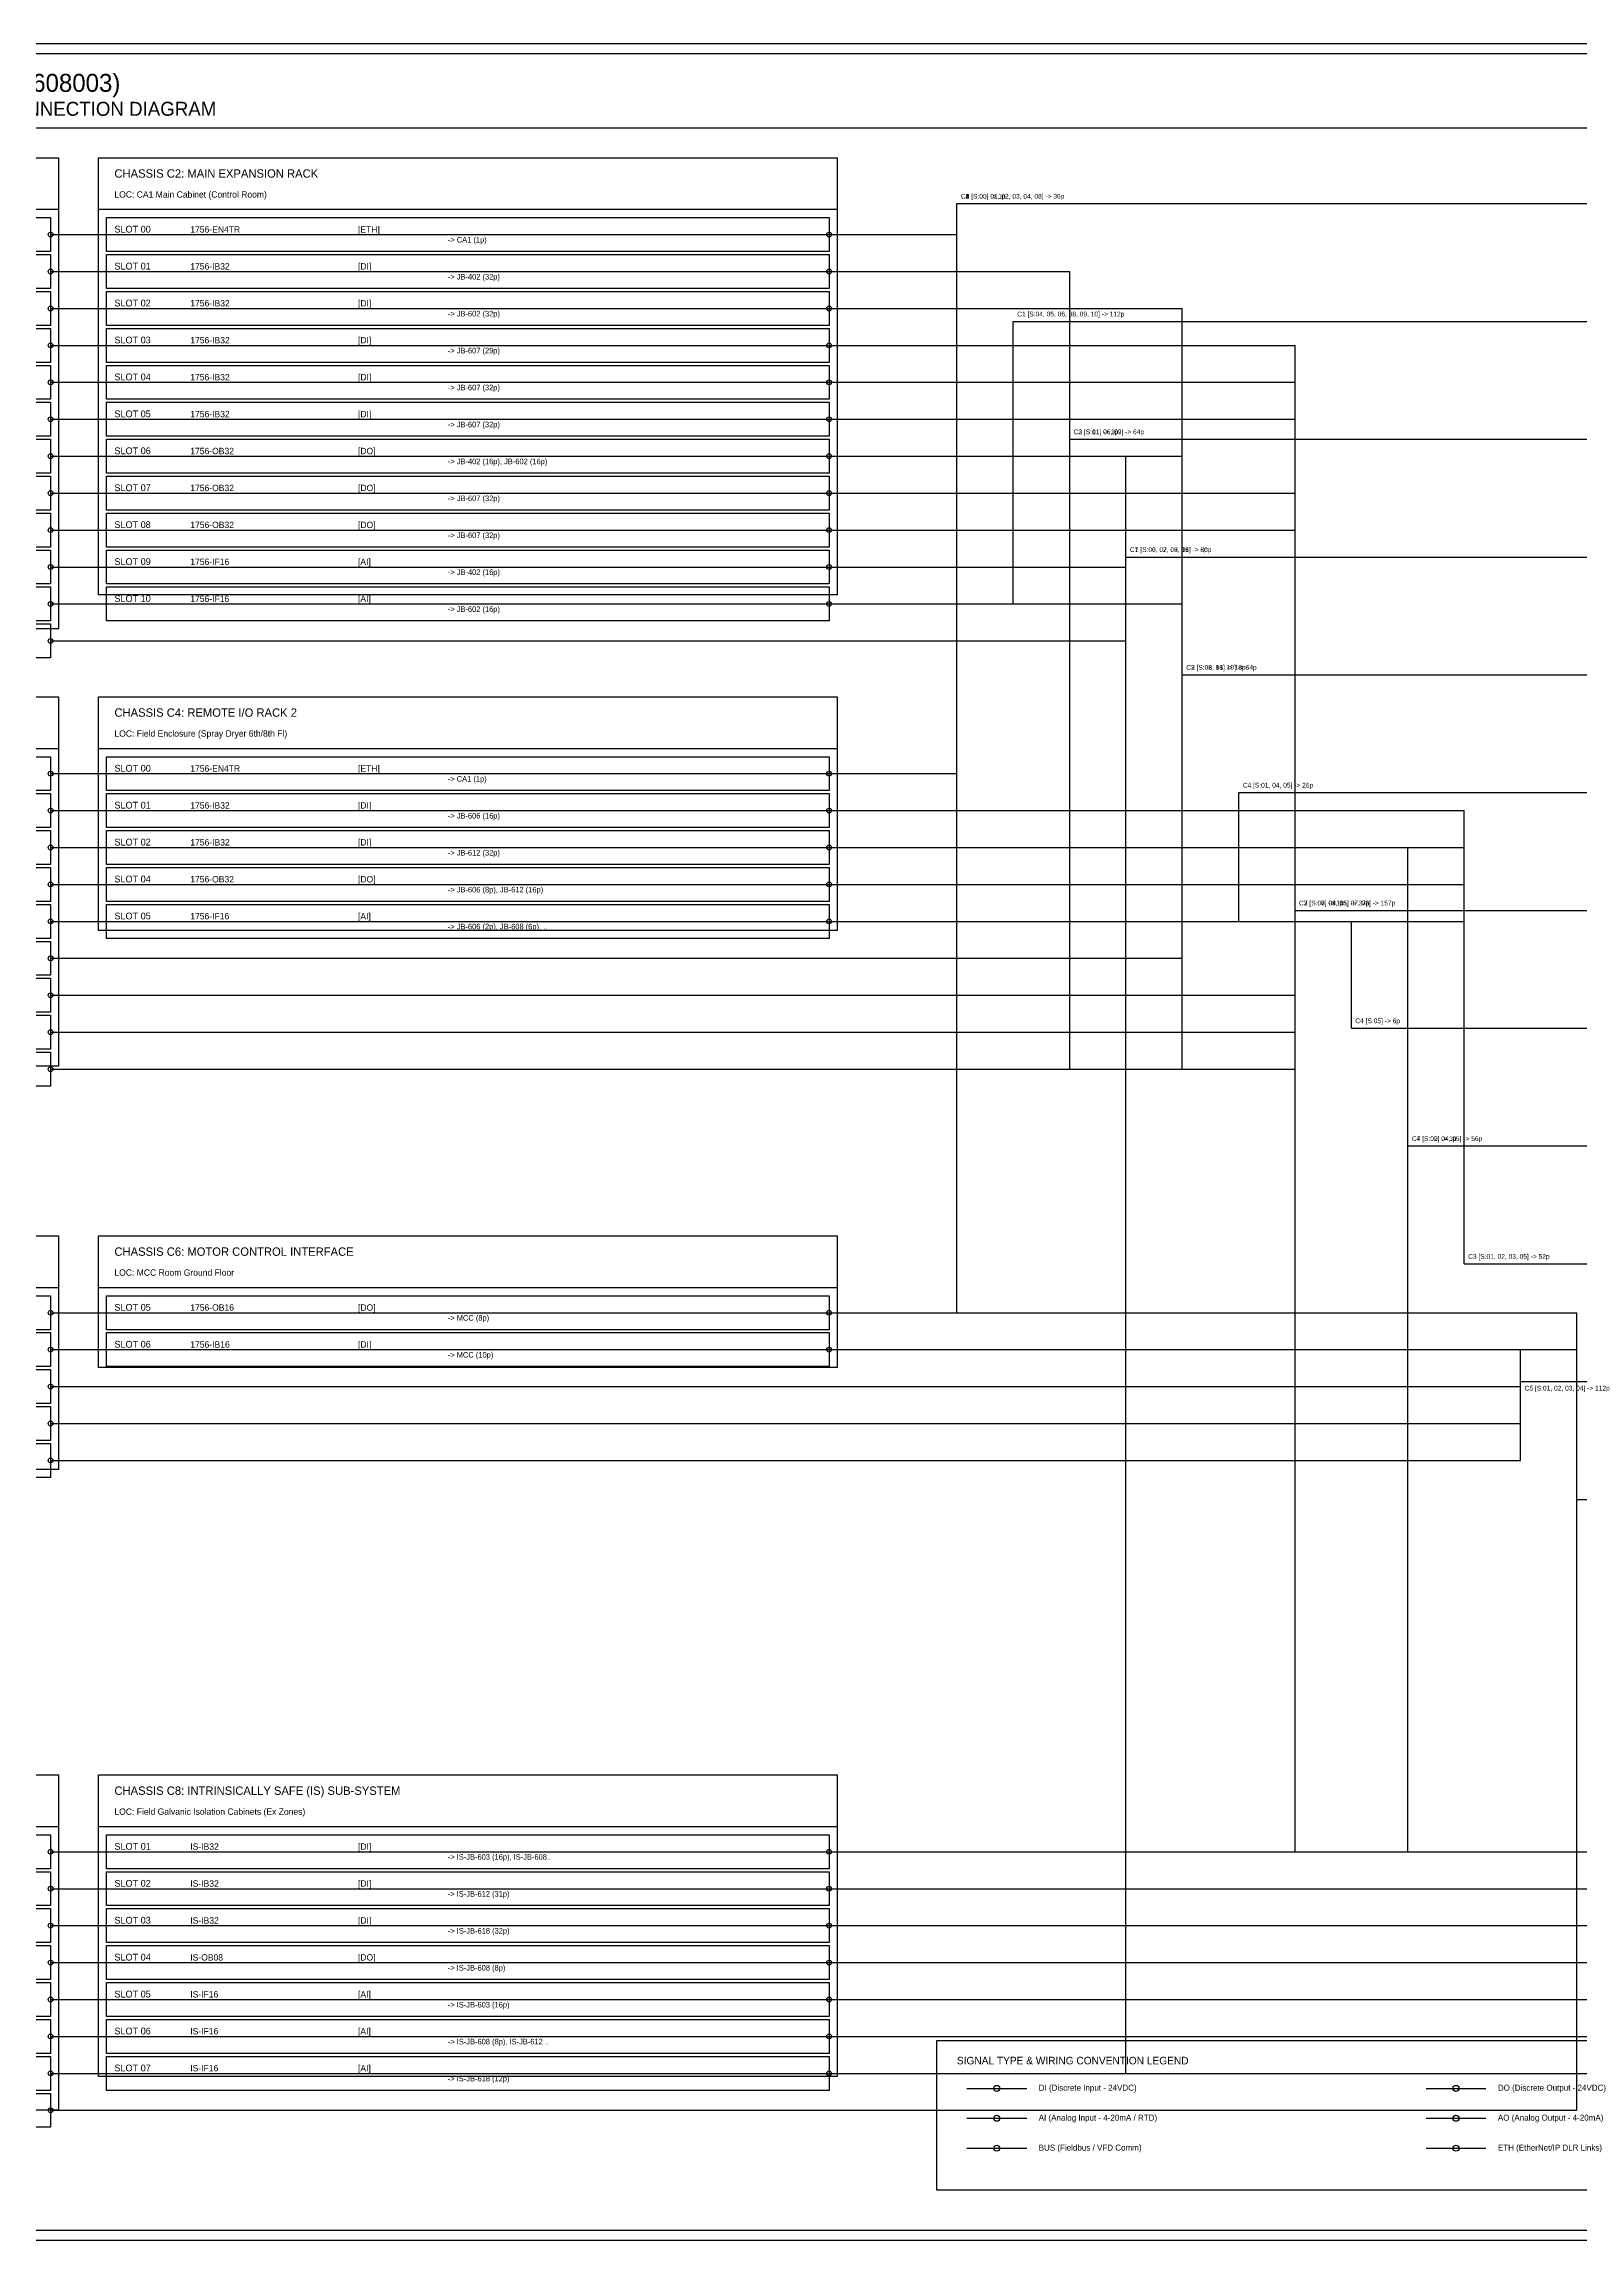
# Model space of a CAD drawing. Header units: millimetres. Extents: x 25 to 1775, y 25 to 1125.
# Drawn here: x 413 to 1182, y 25 to 1125 of the extents above; entities that cross this region are included whole.
import ezdxf

# ---------------------------------------------------------------- set-up
doc = ezdxf.new("R2010")
doc.units = ezdxf.units.MM
for name, color, linetype in [('0_BORDER', 7, 'Continuous'), ('0_TITLE_BLOCK', 4, 'Continuous'), ('CHASSIS_FRAME', 7, 'Continuous'), ('ROUTING_AI', 1, 'Continuous'), ('ROUTING_AO', 6, 'Continuous'), ('ROUTING_BUS', 5, 'Continuous'), ('ROUTING_DI', 4, 'Continuous'), ('ROUTING_DO', 2, 'Continuous'), ('ROUTING_ETH', 8, 'Continuous'), ('SLOT_BOX', 8, 'Continuous'), ('TEXT_ANNOT', 8, 'Continuous'), ('TEXT_MAIN', 7, 'Continuous'), ('TEXT_SUB', 4, 'Continuous'), ('TITLE_TEXT', 2, 'Continuous')]:
    doc.layers.add(name, color=color, linetype=linetype)

msp = doc.modelspace()

# ---------------------------------------------------------------- linework, layer by layer
at = {"layer": '0_BORDER'}
msp.add_line((35, 1083), (1765, 1083), dxfattribs=at)
for points in [[(25, 25), (1775, 25), (1775, 1125), (25, 1125)], [(30, 30), (1770, 30), (1770, 1120), (30, 1120)], [(860, 125), (1340, 125), (1340, 50), (860, 50)]]:
    msp.add_lwpolyline(points, close=True, dxfattribs=at)
at = {"layer": '0_TITLE_BLOCK'}
for points in [[(50, 1068), (420, 1068), (420, 1042), (50, 1042)], [(440, 1068), (810, 1068), (810, 1042), (440, 1042)], [(50, 798), (420, 798), (420, 772), (50, 772)], [(440, 798), (810, 798), (810, 772), (440, 772)], [(50, 528), (420, 528), (420, 502), (50, 502)], [(440, 528), (810, 528), (810, 502), (440, 502)], [(50, 258), (420, 258), (420, 232), (50, 232)], [(440, 258), (810, 258), (810, 232), (440, 232)]]:
    msp.add_lwpolyline(points, close=True, dxfattribs=at)
at = {"layer": 'CHASSIS_FRAME'}
for points in [[(50, 1068), (420, 1068), (420, 832), (50, 832)], [(440, 1068), (810, 1068), (810, 849), (440, 849)], [(50, 798), (420, 798), (420, 613), (50, 613)], [(440, 798), (810, 798), (810, 681), (440, 681)], [(50, 528), (420, 528), (420, 411), (50, 411)], [(440, 528), (810, 528), (810, 462), (440, 462)], [(50, 258), (420, 258), (420, 90), (50, 90)], [(440, 258), (810, 258), (810, 107), (440, 107)]]:
    msp.add_lwpolyline(points, close=True, dxfattribs=at)
at = {"layer": 'ROUTING_AI'}
msp.add_line((875, 86), (905, 86), dxfattribs=at)
for points in [[(982.9, 611.5), (982.9, 809)], [(982.9, 809), (1380, 809)], [(806, 685.5), (1067.6, 685.5)], [(1039.4, 611.5), (1039.4, 691)], [(1039.4, 691), (1380, 691)], [(1067.6, 632), (1067.6, 685.5)], [(416, 667), (982.9, 667)], [(416, 648.5), (1039.4, 648.5)], [(416, 630), (1039.4, 630)], [(1067.6, 632), (1380, 632)], [(416, 611.5), (982.9, 611.5)], [(416, 611.5), (1039.4, 611.5)]]:
    msp.add_lwpolyline(points, dxfattribs=at)
for centre, radius in [((806, 685.5), 1.2), ((416, 667), 1.2), ((416, 648.5), 1.2), ((416, 630), 1.2), ((416, 611.5), 1.2), ((416, 611.5), 1.2), ((890, 86), 1.5)]:
    msp.add_circle(centre, radius, dxfattribs=at)
at = {"layer": 'ROUTING_AO'}
msp.add_line((1105, 86), (1135, 86), dxfattribs=at)
for points in [[(926.5, 611.5), (926.5, 927)], [(926.5, 927), (1380, 927)], [(416, 611.5), (926.5, 611.5)]]:
    msp.add_lwpolyline(points, dxfattribs=at)
for centre, radius in [((416, 611.5), 1.2), ((1120, 86), 1.5)]:
    msp.add_circle(centre, radius, dxfattribs=at)
at = {"layer": 'ROUTING_BUS'}
msp.add_line((875, 71), (905, 71), dxfattribs=at)
for points in [[(1039.4, 219.5), (1039.4, 691)], [(1039.4, 691), (1380, 691)], [(1095.9, 219.5), (1095.9, 573)], [(1095.9, 573), (1380, 573)], [(416, 219.5), (1039.4, 219.5)], [(416, 219.5), (1095.9, 219.5)]]:
    msp.add_lwpolyline(points, dxfattribs=at)
for centre, radius in [((416, 219.5), 1.2), ((416, 219.5), 1.2), ((890, 71), 1.5)]:
    msp.add_circle(centre, radius, dxfattribs=at)
at = {"layer": 'ROUTING_DI'}
msp.add_line((875, 101), (905, 101), dxfattribs=at)
for points in [[(806, 1011), (926.5, 1011)], [(926.5, 863), (926.5, 1011)], [(806, 992.5), (982.9, 992.5)], [(982.9, 809), (982.9, 992.5)], [(898.2, 844.5), (898.2, 986)], [(898.2, 986), (1380, 986)], [(806, 974), (1039.4, 974)], [(1039.4, 691), (1039.4, 974)], [(416, 955.5), (898.2, 955.5)], [(806, 955.5), (1039.4, 955.5)], [(416, 937), (898.2, 937)], [(806, 937), (1039.4, 937)], [(926.5, 927), (1380, 927)], [(416, 918.5), (898.2, 918.5)], [(416, 918.5), (954.7, 918.5)], [(806, 918.5), (926.5, 918.5)], [(806, 918.5), (982.9, 918.5)], [(954.7, 826), (954.7, 918.5)], [(416, 900), (954.7, 900)], [(806, 900), (1039.4, 900)], [(416, 881.5), (898.2, 881.5)], [(806, 881.5), (1039.4, 881.5)], [(416, 863), (898.2, 863)], [(416, 863), (954.7, 863)], [(806, 863), (926.5, 863)], [(954.7, 868), (1380, 868)], [(954.7, 108.5), (954.7, 868)], [(954.7, 868), (1380, 868)], [(416, 844.5), (898.2, 844.5)], [(806, 844.5), (982.9, 844.5)], [(416, 826), (954.7, 826)], [(982.9, 809), (1380, 809)], [(1011.2, 685.5), (1011.2, 750)], [(1011.2, 750), (1380, 750)], [(416, 741), (1124.1, 741)], [(806, 741), (1011.2, 741)], [(1124.1, 514), (1124.1, 741)], [(416, 722.5), (1124.1, 722.5)], [(806, 722.5), (1095.9, 722.5)], [(1095.9, 573), (1095.9, 722.5)], [(416, 704), (1124.1, 704)], [(806, 704), (1011.2, 704)], [(806, 704), (1095.9, 704)], [(416, 685.5), (1124.1, 685.5)], [(806, 685.5), (1011.2, 685.5)], [(806, 685.5), (1095.9, 685.5)], [(1039.4, 691), (1380, 691)], [(1095.9, 573), (1380, 573)], [(1124.1, 514), (1380, 514)], [(416, 471), (1152.4, 471)], [(1152.4, 415.5), (1152.4, 471)], [(416, 452.5), (1152.4, 452.5)], [(1152.4, 455), (1380, 455)], [(416, 434), (1152.4, 434)], [(416, 415.5), (1152.4, 415.5)], [(1180.6, 90), (1180.6, 396)], [(1180.6, 396), (1380, 396)], [(416, 219.5), (954.7, 219.5)], [(416, 219.5), (1180.6, 219.5)], [(806, 219.5), (1208.8, 219.5)], [(806, 219.5), (1237.1, 219.5)], [(416, 201), (1180.6, 201)], [(806, 201), (1265.3, 201)], [(416, 182.5), (954.7, 182.5)], [(416, 182.5), (1180.6, 182.5)], [(806, 182.5), (1293.5, 182.5)], [(416, 164), (954.7, 164)], [(416, 164), (1180.6, 164)], [(806, 164), (1237.1, 164)], [(416, 145.5), (1180.6, 145.5)], [(806, 145.5), (1208.8, 145.5)], [(416, 127), (1180.6, 127)], [(806, 127), (1237.1, 127)], [(806, 127), (1265.3, 127)], [(416, 108.5), (954.7, 108.5)], [(416, 108.5), (1180.6, 108.5)], [(806, 108.5), (1293.5, 108.5)], [(416, 90), (1180.6, 90)]]:
    msp.add_lwpolyline(points, dxfattribs=at)
for centre, radius in [((806, 1011), 1.2), ((806, 992.5), 1.2), ((806, 974), 1.2), ((416, 955.5), 1.2), ((806, 955.5), 1.2), ((416, 937), 1.2), ((806, 937), 1.2), ((416, 918.5), 1.2), ((416, 918.5), 1.2), ((806, 918.5), 1.2), ((806, 918.5), 1.2), ((416, 900), 1.2), ((806, 900), 1.2), ((416, 881.5), 1.2), ((806, 881.5), 1.2), ((416, 863), 1.2), ((416, 863), 1.2), ((806, 863), 1.2), ((416, 844.5), 1.2), ((806, 844.5), 1.2), ((416, 826), 1.2), ((416, 741), 1.2), ((806, 741), 1.2), ((416, 722.5), 1.2), ((806, 722.5), 1.2), ((416, 704), 1.2), ((806, 704), 1.2), ((806, 704), 1.2), ((416, 685.5), 1.2), ((806, 685.5), 1.2), ((806, 685.5), 1.2), ((416, 471), 1.2), ((416, 452.5), 1.2), ((416, 434), 1.2), ((416, 415.5), 1.2), ((416, 219.5), 1.2), ((416, 219.5), 1.2), ((806, 219.5), 1.2), ((806, 219.5), 1.2), ((416, 201), 1.2), ((806, 201), 1.2), ((416, 182.5), 1.2), ((416, 182.5), 1.2), ((806, 182.5), 1.2), ((416, 164), 1.2), ((416, 164), 1.2), ((806, 164), 1.2), ((416, 145.5), 1.2), ((806, 145.5), 1.2), ((416, 127), 1.2), ((806, 127), 1.2), ((806, 127), 1.2), ((416, 108.5), 1.2), ((416, 108.5), 1.2), ((806, 108.5), 1.2), ((890, 101), 1.5), ((416, 90), 1.2)]:
    msp.add_circle(centre, radius, dxfattribs=at)
at = {"layer": 'ROUTING_DO'}
msp.add_line((1105, 101), (1135, 101), dxfattribs=at)
for points in [[(806, 489.5), (1180.6, 489.5)], [(1180.6, 396), (1180.6, 489.5)], [(806, 471), (1180.6, 471)], [(1180.6, 396), (1380, 396)]]:
    msp.add_lwpolyline(points, dxfattribs=at)
for centre, radius in [((806, 489.5), 1.2), ((806, 471), 1.2), ((1120, 101), 1.5)]:
    msp.add_circle(centre, radius, dxfattribs=at)
at = {"layer": 'ROUTING_ETH'}
msp.add_line((1105, 71), (1135, 71), dxfattribs=at)
for points in [[(870, 881.5), (870, 1045)], [(870, 1045), (1380, 1045)], [(870, 1029.5), (870, 1045)], [(870, 1045), (1380, 1045)], [(870, 759.5), (870, 1045)], [(870, 1045), (1380, 1045)], [(870, 759.5), (870, 1045)], [(870, 1045), (1380, 1045)], [(870, 489.5), (870, 1045)], [(870, 1045), (1380, 1045)], [(416, 1029.5), (870, 1029.5)], [(806, 1029.5), (870, 1029.5)], [(416, 1011), (870, 1011)], [(416, 992.5), (870, 992.5)], [(416, 974), (870, 974)], [(416, 955.5), (870, 955.5)], [(416, 881.5), (870, 881.5)], [(416, 759.5), (870, 759.5)], [(806, 759.5), (870, 759.5)], [(416, 489.5), (870, 489.5)]]:
    msp.add_lwpolyline(points, dxfattribs=at)
for centre, radius in [((416, 1029.5), 1.2), ((806, 1029.5), 1.2), ((416, 1011), 1.2), ((416, 992.5), 1.2), ((416, 974), 1.2), ((416, 955.5), 1.2), ((416, 881.5), 1.2), ((416, 759.5), 1.2), ((806, 759.5), 1.2), ((416, 489.5), 1.2), ((1120, 71), 1.5)]:
    msp.add_circle(centre, radius, dxfattribs=at)
at = {"layer": 'SLOT_BOX'}
for points in [[(54, 1038), (416, 1038), (416, 1021), (54, 1021)], [(444, 1038), (806, 1038), (806, 1021), (444, 1021)], [(54, 1019.5), (416, 1019.5), (416, 1002.5), (54, 1002.5)], [(444, 1019.5), (806, 1019.5), (806, 1002.5), (444, 1002.5)], [(54, 1001), (416, 1001), (416, 984), (54, 984)], [(444, 1001), (806, 1001), (806, 984), (444, 984)], [(54, 982.5), (416, 982.5), (416, 965.5), (54, 965.5)], [(444, 982.5), (806, 982.5), (806, 965.5), (444, 965.5)], [(54, 964), (416, 964), (416, 947), (54, 947)], [(444, 964), (806, 964), (806, 947), (444, 947)], [(54, 945.5), (416, 945.5), (416, 928.5), (54, 928.5)], [(444, 945.5), (806, 945.5), (806, 928.5), (444, 928.5)], [(54, 927), (416, 927), (416, 910), (54, 910)], [(444, 927), (806, 927), (806, 910), (444, 910)], [(54, 908.5), (416, 908.5), (416, 891.5), (54, 891.5)], [(444, 908.5), (806, 908.5), (806, 891.5), (444, 891.5)], [(54, 890), (416, 890), (416, 873), (54, 873)], [(444, 890), (806, 890), (806, 873), (444, 873)], [(54, 871.5), (416, 871.5), (416, 854.5), (54, 854.5)], [(444, 871.5), (806, 871.5), (806, 854.5), (444, 854.5)], [(54, 853), (416, 853), (416, 836), (54, 836)], [(444, 853), (806, 853), (806, 836), (444, 836)], [(54, 834.5), (416, 834.5), (416, 817.5), (54, 817.5)], [(54, 768), (416, 768), (416, 751), (54, 751)], [(444, 768), (806, 768), (806, 751), (444, 751)], [(54, 749.5), (416, 749.5), (416, 732.5), (54, 732.5)], [(444, 749.5), (806, 749.5), (806, 732.5), (444, 732.5)], [(54, 731), (416, 731), (416, 714), (54, 714)], [(444, 731), (806, 731), (806, 714), (444, 714)], [(54, 712.5), (416, 712.5), (416, 695.5), (54, 695.5)], [(444, 712.5), (806, 712.5), (806, 695.5), (444, 695.5)], [(54, 694), (416, 694), (416, 677), (54, 677)], [(444, 694), (806, 694), (806, 677), (444, 677)], [(54, 675.5), (416, 675.5), (416, 658.5), (54, 658.5)], [(54, 657), (416, 657), (416, 640), (54, 640)], [(54, 638.5), (416, 638.5), (416, 621.5), (54, 621.5)], [(54, 620), (416, 620), (416, 603), (54, 603)], [(54, 498), (416, 498), (416, 481), (54, 481)], [(444, 498), (806, 498), (806, 481), (444, 481)], [(54, 479.5), (416, 479.5), (416, 462.5), (54, 462.5)], [(444, 479.5), (806, 479.5), (806, 462.5), (444, 462.5)], [(54, 461), (416, 461), (416, 444), (54, 444)], [(54, 442.5), (416, 442.5), (416, 425.5), (54, 425.5)], [(54, 424), (416, 424), (416, 407), (54, 407)], [(54, 228), (416, 228), (416, 211), (54, 211)], [(444, 228), (806, 228), (806, 211), (444, 211)], [(54, 209.5), (416, 209.5), (416, 192.5), (54, 192.5)], [(444, 209.5), (806, 209.5), (806, 192.5), (444, 192.5)], [(54, 191), (416, 191), (416, 174), (54, 174)], [(444, 191), (806, 191), (806, 174), (444, 174)], [(54, 172.5), (416, 172.5), (416, 155.5), (54, 155.5)], [(444, 172.5), (806, 172.5), (806, 155.5), (444, 155.5)], [(54, 154), (416, 154), (416, 137), (54, 137)], [(444, 154), (806, 154), (806, 137), (444, 137)], [(54, 135.5), (416, 135.5), (416, 118.5), (54, 118.5)], [(444, 135.5), (806, 135.5), (806, 118.5), (444, 118.5)], [(54, 117), (416, 117), (416, 100), (54, 100)], [(444, 117), (806, 117), (806, 100), (444, 100)], [(54, 98.5), (416, 98.5), (416, 81.5), (54, 81.5)]]:
    msp.add_lwpolyline(points, close=True, dxfattribs=at)

# ---------------------------------------------------------------- texts
at = {"layer": 'ROUTING_AI'}
for p in [(570, 864), (570, 845.5), (570, 686.5), (570, 146.5), (570, 128), (570, 109.5)]:
    msp.add_text('[AI]', height=3.2, dxfattribs=at).set_placement(p)
at = {"layer": 'ROUTING_DI'}
for p in [(570, 1012), (570, 993.5), (570, 975), (570, 956.5), (570, 938), (570, 742), (570, 723.5), (570, 472), (570, 220.5), (570, 202), (570, 183.5)]:
    msp.add_text('[DI]', height=3.2, dxfattribs=at).set_placement(p)
at = {"layer": 'ROUTING_DO'}
for p in [(570, 919.5), (570, 901), (570, 882.5), (570, 705), (570, 490.5), (570, 165)]:
    msp.add_text('[DO]', height=3.2, dxfattribs=at).set_placement(p)
at = {"layer": 'ROUTING_ETH'}
for p in [(570, 1030.5), (570, 760.5)]:
    msp.add_text('[ETH]', height=3.2, dxfattribs=at).set_placement(p)
at = {"layer": 'TEXT_ANNOT'}
for s, height, p in [('C1 [S:00, 01, 02, 03, 04, 08] -> 36p', 2.4, (872, 1047.5)), ('C2 [S:00] -> 1p', 2.4, (872, 1047.5)), ('C3 [S:00] -> 1p', 2.4, (872, 1047.5)), ('C4 [S:00] -> 1p', 2.4, (872, 1047.5)), ('C5 [S:00] -> 1p', 2.4, (872, 1047.5)), ('-> CA1 (1p)', 2.8, (615, 1025.5)), ('-> JB-402 (32p)', 2.8, (615, 1007)), ('-> JB-602 (32p)', 2.8, (615, 988.5)), ('C1 [S:04, 05, 06, 08, 09, 10] -> 112p', 2.4, (900.2, 988.5)), ('-> JB-607 (29p)', 2.8, (615, 970)), ('-> JB-607 (32p)', 2.8, (615, 951.5)), ('-> JB-607 (32p)', 2.8, (615, 933)), ('C2 [S:01, 06, 09] -> 64p', 2.4, (928.5, 929.5)), ('C3 [S:11] -> 1p', 2.4, (928.5, 929.5)), ('-> JB-402 (16p), JB-602 (16p)', 2.8, (615, 914.5)), ('-> JB-607 (32p)', 2.8, (615, 896)), ('-> JB-607 (32p)', 2.8, (615, 877.5)), ('C1 [S:06, 07, 09, 11] -> 80p', 2.4, (956.7, 870.5)), ('C7 [S:00, 02, 03, 06] -> 5p', 2.4, (956.7, 870.5)), ('-> JB-402 (16p)', 2.8, (615, 859)), ('-> JB-602 (16p)', 2.8, (615, 840.5)), ('C2 [S:02, 06, 10] -> 64p', 2.4, (984.9, 811.5)), ('C3 [S:06, 11] -> 18p', 2.4, (984.9, 811.5)), ('-> CA1 (1p)', 2.8, (615, 755.5)), ('C4 [S:01, 04, 05] -> 26p', 2.4, (1013.2, 752.5)), ('-> JB-606 (16p)', 2.8, (615, 737)), ('-> JB-612 (32p)', 2.8, (615, 718.5)), ('-> JB-606 (8p), JB-612 (16p)', 2.8, (615, 700)), ('C2 [S:03, 04, 05, 07, 08] -> 157p', 2.4, (1041.4, 693.5)), ('C3 [S:07, 08, 11] -> 37p', 2.4, (1041.4, 693.5)), ('C7 [S:00] -> 1p', 2.4, (1041.4, 693.5)), ('-> JB-606 (2p), JB-608 (6p), ..', 2.8, (615, 681.5)), ('C4 [S:05] -> 6p', 2.4, (1069.6, 634.5)), ('C4 [S:02, 04, 05] -> 56p', 2.4, (1097.9, 575.5)), ('C7 [S:00] -> 1p', 2.4, (1097.9, 575.5)), ('C3 [S:01, 02, 03, 05] -> 52p', 2.4, (1126.1, 516.5)), ('-> MCC (8p)', 2.8, (615, 485.5)), ('-> MCC (10p)', 2.8, (615, 467)), ('C5 [S:01, 02, 03, 04] -> 112p', 2.4, (1154.4, 450.5)), ('-> IS-JB-603 (16p), IS-JB-608..', 2.8, (615, 215.5)), ('-> IS-JB-612 (31p)', 2.8, (615, 197)), ('-> IS-JB-618 (32p)', 2.8, (615, 178.5)), ('-> IS-JB-608 (8p)', 2.8, (615, 160)), ('-> IS-JB-603 (16p)', 2.8, (615, 141.5)), ('-> IS-JB-608 (8p), IS-JB-612 ..', 2.8, (615, 123)), ('-> IS-JB-618 (12p)', 2.8, (615, 104.5))]:
    msp.add_text(s, height=height, dxfattribs=at).set_placement(p)
at = {"layer": 'TEXT_MAIN'}
for s, height, p in [('CHASSIS C1 - C8 TO DESTINATION JUNCTION BOX ARCHITECTURE & INTERCONNECTION DIAGRAM', 7, (45, 1089)), ('SLOT 00', 3.4, (448, 1030.5)), ('SLOT 01', 3.4, (448, 1012)), ('SLOT 02', 3.4, (448, 993.5)), ('SLOT 03', 3.4, (448, 975)), ('SLOT 04', 3.4, (448, 956.5)), ('SLOT 05', 3.4, (448, 938)), ('SLOT 06', 3.4, (448, 919.5)), ('SLOT 07', 3.4, (448, 901)), ('SLOT 08', 3.4, (448, 882.5)), ('SLOT 09', 3.4, (448, 864)), ('SLOT 10', 3.4, (448, 845.5)), ('SLOT 00', 3.4, (448, 760.5)), ('SLOT 01', 3.4, (448, 742)), ('SLOT 02', 3.4, (448, 723.5)), ('SLOT 04', 3.4, (448, 705)), ('SLOT 05', 3.4, (448, 686.5)), ('SLOT 05', 3.4, (448, 490.5)), ('SLOT 06', 3.4, (448, 472)), ('SLOT 01', 3.4, (448, 220.5)), ('SLOT 02', 3.4, (448, 202)), ('SLOT 03', 3.4, (448, 183.5)), ('SLOT 04', 3.4, (448, 165)), ('SLOT 05', 3.4, (448, 146.5)), ('SLOT 06', 3.4, (448, 128)), ('SLOT 07', 3.4, (448, 109.5)), ('DI (Discrete Input - 24VDC)', 3, (911, 99.8)), ('DO (Discrete Output - 24VDC)', 3, (1141, 99.8)), ('AI (Analog Input - 4-20mA / RTD)', 3, (911, 84.8)), ('AO (Analog Output - 4-20mA)', 3, (1141, 84.8)), ('BUS (Fieldbus / VFD Comm)', 3, (911, 69.8)), ('ETH (EtherNet/IP DLR Links)', 3, (1141, 69.8))]:
    msp.add_text(s, height=height, dxfattribs=at).set_placement(p)
at = {"layer": 'TEXT_SUB'}
for s, p in [('LOC: CA1 Main Cabinet (Control Room)', (448, 1048)), ('1756-EN4TR', (486, 1030.5)), ('1756-IB32', (486, 1012)), ('1756-IB32', (486, 993.5)), ('1756-IB32', (486, 975)), ('1756-IB32', (486, 956.5)), ('1756-IB32', (486, 938)), ('1756-OB32', (486, 919.5)), ('1756-OB32', (486, 901)), ('1756-OB32', (486, 882.5)), ('1756-IF16', (486, 864)), ('1756-IF16', (486, 845.5)), ('LOC: Field Enclosure (Spray Dryer 6th/8th Fl)', (448, 778)), ('1756-EN4TR', (486, 760.5)), ('1756-IB32', (486, 742)), ('1756-IB32', (486, 723.5)), ('1756-OB32', (486, 705)), ('1756-IF16', (486, 686.5)), ('LOC: MCC Room Ground Floor', (448, 508)), ('1756-OB16', (486, 490.5)), ('1756-IB16', (486, 472)), ('LOC: Field Galvanic Isolation Cabinets (Ex Zones)', (448, 238)), ('IS-IB32', (486, 220.5)), ('IS-IB32', (486, 202)), ('IS-IB32', (486, 183.5)), ('IS-OB08', (486, 165)), ('IS-IF16', (486, 146.5)), ('IS-IF16', (486, 128)), ('IS-IF16', (486, 109.5))]:
    msp.add_text(s, height=3.2, dxfattribs=at).set_placement(p)
at = {"layer": 'TITLE_TEXT'}
for s, height, p in [('KALASIN ENGINEERING xCIP-1545 SYSTEM (PROJECT REF: x2608003)', 9, (45, 1101)), ('CHASSIS C2: MAIN EXPANSION RACK', 4.2, (448, 1058)), ('CHASSIS C4: REMOTE I/O RACK 2', 4.2, (448, 788)), ('CHASSIS C6: MOTOR CONTROL INTERFACE', 4.2, (448, 518)), ('CHASSIS C8: INTRINSICALLY SAFE (IS) SUB-SYSTEM', 4.2, (448, 248)), ('SIGNAL TYPE & WIRING CONVENTION LEGEND', 3.8, (870, 113))]:
    msp.add_text(s, height=height, dxfattribs=at).set_placement(p)

doc.saveas('drawing.dxf')
